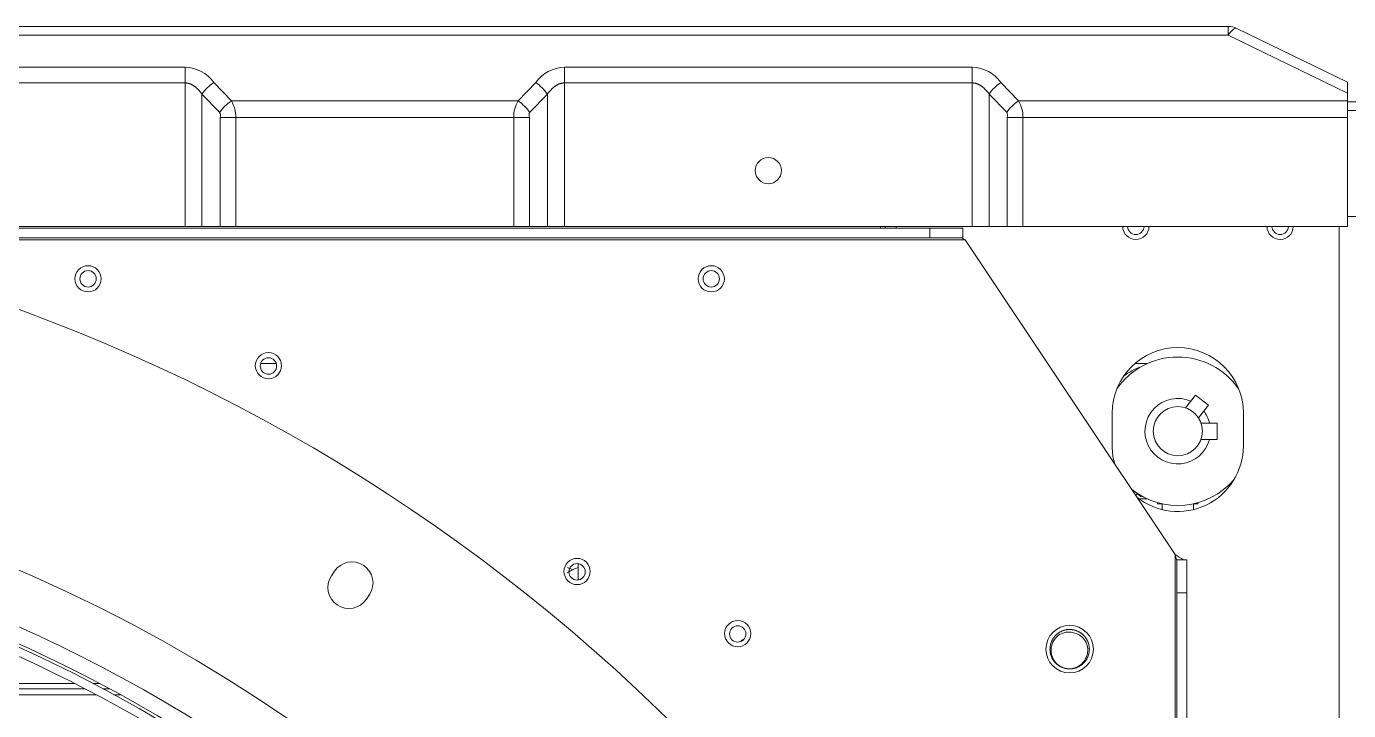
# Model space of a CAD drawing. Header units: millimetres. Extents: x 113490 to 142599, y -20467 to 115.
# Drawn here: x 127914.5 to 128317.6, y -9893.2 to -9684.5 of the extents above; entities that cross this region are included whole.
import ezdxf

# ---------------------------------------------------------------- set-up
doc = ezdxf.new("R2010")
doc.units = ezdxf.units.MM
doc.layers.add('DV3_0', color=7, linetype='Continuous')

msp = doc.modelspace()

# ---------------------------------------------------------------- linework, layer by layer
at = {"layer": 'DV3_0', "color": 7, "linetype": 'Continuous', "lineweight": 15}
for p, q in [((127165.62, -9684.49), (128280.86, -9684.49)), ((128283.48, -9685.09), (128317.24, -9701.49)), ((128317.24, -9701.49), (128317.24, -9704.81)), ((128317.24, -9707.21), (128317.24, -9704.81)), ((128317.24, -9707.21), (128317.24, -9712.24)), ((128317.24, -9707.49), (128320.24, -9707.49)), ((128317.24, -9745.49), (128317.24, -9712.24)), ((128317.24, -9742.49), (128320.24, -9742.49)), ((127256.58, -9745.99), (128189.9, -9745.99)), ((127962.8, -9745.49), (127838.48, -9745.49)), ((127967.96, -9745.49), (127962.8, -9745.49)), ((127967.96, -9745.49), (127973.49, -9745.49)), ((127978.26, -9745.49), (127973.49, -9745.49)), ((127978.26, -9745.49), (128063.02, -9745.49)), ((128067.79, -9745.49), (128063.02, -9745.49)), ((128067.79, -9745.49), (128073.31, -9745.49)), ((128078.48, -9745.49), (128073.31, -9745.49)), ((128202.8, -9745.49), (128078.48, -9745.49)), ((128174.84, -9745.49), (128174.84, -9745.99)), ((128189.9, -9748.99), (128189.9, -9745.99)), ((128189.9, -9745.99), (128199.9, -9745.99)), ((128199.9, -9745.99), (128199.9, -9748.99)), ((128207.96, -9745.49), (128202.8, -9745.49)), ((128207.96, -9745.49), (128213.49, -9745.49)), ((128218.26, -9745.49), (128213.49, -9745.49)), ((128218.26, -9745.49), (128317.24, -9745.49)), ((127256.58, -9748.99), (128189.9, -9748.99)), ((128199.9, -9748.99), (128189.9, -9748.99)), ((128199.9, -9748.99), (128199.9, -9749.17)), ((128264.64, -9845.59), (128200.64, -9749.59)), ((127990.63, -9787.36), (127985.85, -9787.36)), ((128256.18, -9787.36), (128252.4, -9787.36)), ((128270.86, -9796.98), (128267.84, -9800.87)), ((128270.86, -9796.98), (128274.81, -9800.04)), ((128245.48, -9802.49), (128245.48, -9812.49)), ((128271.79, -9803.93), (128274.81, -9800.04)), ((128285.48, -9812.49), (128285.48, -9802.49)), ((128277.48, -9805.49), (128272.55, -9805.49)), ((128277.48, -9805.49), (128277.48, -9810.49)), ((128272.55, -9810.49), (128277.48, -9810.49)), ((128252.62, -9827.56), (128253.19, -9826.99)), ((128253.18, -9826.98), (128254.18, -9827.98)), ((128253.66, -9828.62), (128256.18, -9828.62)), ((128254.18, -9827.98), (128254.43, -9827.74)), ((128259.32, -9829.77), (128259.32, -9830.12)), ((128260.75, -9830.12), (128259.32, -9830.12)), ((128260.72, -9830.12), (128260.72, -9831.92)), ((128271.64, -9830.12), (128270.21, -9830.12)), ((128270.24, -9831.92), (128270.24, -9830.12)), ((128271.64, -9830.12), (128271.64, -9829.77)), ((128265.06, -9847.26), (128264.64, -9845.59)), ((128265.06, -9847.26), (128265.24, -9847.26)), ((128265.24, -9857.26), (128265.24, -9847.26)), ((128265.24, -9847.26), (128268.24, -9847.26)), ((128268.24, -9847.26), (128268.24, -9857.26)), ((128008.4, -9850.7), (128007.45, -9852.11)), ((128082.63, -9848.41), (128082.63, -9853.37)), ((128018.09, -9859.23), (128019.04, -9857.81)), ((128265.24, -9857.26), (128265.24, -11851.51)), ((128268.24, -9857.26), (128265.24, -9857.26)), ((128268.24, -9857.26), (128268.24, -11851.51)), ((127849.76, -9886.59), (127932.37, -9886.59)), ((127937.74, -9886.59), (127939.86, -9886.59))]:
    msp.add_line(p, q, dxfattribs=at)
at = {"layer": 'DV3_0', "color": 7, "linetype": 'Continuous', "lineweight": 20}
for p, q in [((128280.86, -9684.49), (128280.86, -9687.14)), ((127165.62, -9687.14), (128280.86, -9687.14)), ((128280.86, -9687.14), (128317.24, -9704.81)), ((127962.8, -9696.95), (127838.48, -9696.95)), ((127962.8, -9701.73), (127962.8, -9696.95)), ((128078.48, -9696.95), (128202.8, -9696.95)), ((128078.48, -9696.95), (128078.48, -9701.73)), ((128202.8, -9696.95), (128202.8, -9701.73)), ((127962.8, -9701.73), (127838.48, -9701.73)), ((127962.8, -9745.49), (127962.8, -9701.73)), ((127976.93, -9707.21), (127971.54, -9701.62)), ((128064.35, -9707.21), (128069.73, -9701.62)), ((128078.48, -9701.73), (128202.8, -9701.73)), ((128078.48, -9745.49), (128078.48, -9701.73)), ((128202.8, -9745.49), (128202.8, -9701.73)), ((128211.54, -9701.62), (128216.93, -9707.21)), ((127967.96, -9745.49), (127967.96, -9705.11)), ((127973.35, -9710.7), (127967.96, -9705.11)), ((128067.93, -9710.7), (128073.31, -9705.11)), ((128073.31, -9745.49), (128073.31, -9705.11)), ((128207.96, -9705.11), (128213.35, -9710.7)), ((128207.96, -9745.49), (128207.96, -9705.11)), ((128064.35, -9707.21), (127976.93, -9707.21)), ((128317.24, -9707.21), (128216.93, -9707.21)), ((128317.24, -9710.09), (128320.24, -9710.09)), ((127973.49, -9712.24), (127978.26, -9712.24)), ((127973.49, -9745.49), (127973.49, -9712.24)), ((128063.02, -9712.24), (127978.26, -9712.24)), ((127978.26, -9745.49), (127978.26, -9712.24)), ((128063.02, -9745.49), (128063.02, -9712.24)), ((128063.02, -9712.24), (128067.79, -9712.24)), ((128067.79, -9745.49), (128067.79, -9712.24)), ((128218.26, -9712.24), (128213.49, -9712.24)), ((128213.49, -9712.24), (128213.49, -9745.49)), ((128317.24, -9712.24), (128218.26, -9712.24)), ((128218.26, -9712.24), (128218.26, -9745.49)), ((128176.31, -9745.99), (128176.31, -9745.49)), ((128179.63, -9745.99), (128179.63, -9745.49)), ((128314.64, -11903.49), (128314.64, -9745.49)), ((127245.84, -9749.59), (128200.64, -9749.59)), ((128264.64, -9845.59), (128264.64, -11865.47)), ((127850.71, -9884.99), (127929.26, -9884.99)), ((127934.71, -9884.99), (127936.86, -9884.99)), ((127935.8, -9888.39), (127848.69, -9888.39)), ((127943.17, -9888.39), (127941.08, -9888.39))]:
    msp.add_line(p, q, dxfattribs=at)
at = {"layer": 'DV3_0', "color": 7, "linetype": 'Continuous', "lineweight": 15}
for centre, radius in [((128140.64, -9728.49), 4), ((127933.24, -9761.49), 4), ((128123.24, -9761.49), 4), ((127933.25, -9761.49), 2.5), ((128123.25, -9761.49), 2.5), ((127988.24, -9787.99), 4), ((127988.24, -9788.09), 2.5), ((128265.48, -9807.99), 7.5), ((128082.34, -9850.79), 4), ((128082.34, -9850.89), 2.5), ((128131.32, -9869.74), 4), ((128131.32, -9869.84), 2.5), ((128232.52, -9874.49), 7.25)]:
    msp.add_circle(centre, radius, dxfattribs=at)
for centre, radius, start, end in [((128280.86, -9690.49), 6, 64.0935, 90), ((128252.69, -9745.49), 4, 180, 0), ((128252.69, -9745.49), 2.5, 180, 0), ((128296.69, -9745.49), 4, 180, 0), ((128296.69, -9745.49), 2.5, 180, 0), ((128197.36, -9754.47), 5.88, 56.0756, 64.4173), ((127723.24, -10288.99), 551.5, 15.4775, 74.5225), ((128265.48, -9802.49), 20, 0, 180), ((128265.48, -9807.99), 22.63, 34.9105, 145.1427), ((128265.48, -9807.99), 10, 66.6866, 345.5225), ((128265.48, -9807.99), 10, 14.4775, 37.7316), ((127723.24, -10288.99), 477.5, 46.9802, 133.0198), ((128265.48, -9812.49), 20, 180, 197.1139), ((128265.48, -9812.49), 20, 231.3142, 0), ((128265.48, -9807.99), 22.63, 231.3833, 319.4328), ((127723.24, -10288.99), 456, 45.9967, 135.345), ((127723.24, -10288.99), 453.5, 45.9921, 90), ((128254.92, -9863.19), 20.1, 52.3918, 61.0769), ((128013.72, -9854.26), 6.4, 326.25, 146.25), ((127723.24, -10288.99), 457, 46.1533, 71.5308), ((128012.77, -9855.67), 6.4, 146.25, 326.25), ((128232.52, -9874.49), 6, 244.8963, 262.5227)]:
    msp.add_arc(centre, radius, start, end, dxfattribs=at)
at = {"layer": 'DV3_0', "color": 7, "linetype": 'Continuous', "lineweight": 20}
for centre, radius, start, end in [((127962.55, -9707.93), 10.99, 35.0741, 88.685), ((128078.73, -9707.93), 10.99, 91.315, 144.9259), ((128202.55, -9707.93), 10.99, 35.0742, 88.685), ((127968.93, -9712.01), 9.33, 358.5724, 30.9701), ((128072.35, -9712.01), 9.33, 149.0311, 181.4263), ((128208.93, -9712.01), 9.33, 358.5734, 30.9691), ((127971.7, -9711.63), 1.89, 340.9987, 29.2464), ((128069.58, -9711.63), 1.89, 150.7558, 198.9991), ((128211.7, -9711.63), 1.89, 341.0011, 29.2441), ((127723.24, -10288.99), 461.75, 46.1456, 74.9574)]:
    msp.add_arc(centre, radius, start, end, dxfattribs=at)
for centre, major_axis, ratio, start_param, end_param in [((128280.86, -9690.49), (-2.62, -5.4), 0.282676, 3.141593, 4.185324), ((128260.04, -9807.99), (0, 20.63), 0.922201, 0.30733, 0.621493), ((128260.04, -9807.99), (0, 20.63), 0.922201, 2.763806, 2.796406)]:
    msp.add_ellipse(centre, major_axis=major_axis, ratio=ratio, start_param=start_param, end_param=end_param, dxfattribs=at)
at = {"layer": 'DV3_0', "color": 7, "linetype": 'Continuous', "lineweight": 15}
for centre, major_axis, ratio, start_param, end_param in [((127971.54, -9705.11), (-4.49, -4.33), 0.436952, 4.313983, 5.138233), ((128069.73, -9705.11), (-4.49, 4.33), 0.436952, 4.286545, 5.110795), ((128211.54, -9705.11), (4.49, 4.33), 0.436952, 1.172391, 1.99664), ((127976.93, -9710.7), (-4.49, -4.33), 0.436952, 4.313983, 5.138233), ((128064.35, -9710.7), (-4.49, 4.33), 0.436952, 4.286545, 5.110795), ((128216.93, -9710.7), (4.49, 4.33), 0.436952, 1.172391, 1.99664), ((128133.09, -9874.99), (0, -3.5), 0.386711, 3.073909, 3.755425)]:
    msp.add_ellipse(centre, major_axis=major_axis, ratio=ratio, start_param=start_param, end_param=end_param, dxfattribs=at)
at = {"layer": 'DV3_0', "color": 7, "linetype": 'Continuous', "lineweight": 20}
for points, knots in [([(127967.96, -9705.11), (127967.9, -9705.01), (127967.76, -9704.83), (127967.56, -9704.57), (127967.37, -9704.33), (127967.17, -9704.11), (127966.98, -9703.89), (127966.79, -9703.7), (127966.6, -9703.51), (127966.42, -9703.34), (127966.24, -9703.18), (127966.06, -9703.03), (127965.89, -9702.89), (127965.72, -9702.77), (127965.55, -9702.65), (127965.38, -9702.54), (127965.22, -9702.44), (127965.06, -9702.35), (127964.9, -9702.26), (127964.74, -9702.18), (127964.58, -9702.11), (127964.43, -9702.05), (127964.28, -9701.99), (127964.12, -9701.94), (127963.97, -9701.89), (127963.83, -9701.85), (127963.68, -9701.82), (127963.53, -9701.79), (127963.38, -9701.77), (127963.24, -9701.75), (127963.09, -9701.74), (127962.95, -9701.73), (127962.85, -9701.73), (127962.8, -9701.73)], [0, 0, 0, 0, 0.049761, 0.097511, 0.143355, 0.187397, 0.229741, 0.27049, 0.309741, 0.347591, 0.384133, 0.419456, 0.453643, 0.486777, 0.518934, 0.550188, 0.580608, 0.610261, 0.63921, 0.667514, 0.695232, 0.722417, 0.749122, 0.775397, 0.801291, 0.826849, 0.852118, 0.87714, 0.901959, 0.926615, 0.951152, 0.975613, 1, 1, 1, 1]), ([(128073.31, -9705.11), (128073.38, -9705.01), (128073.51, -9704.83), (128073.71, -9704.57), (128073.91, -9704.33), (128074.11, -9704.11), (128074.3, -9703.89), (128074.49, -9703.7), (128074.68, -9703.51), (128074.86, -9703.34), (128075.04, -9703.18), (128075.22, -9703.03), (128075.39, -9702.89), (128075.56, -9702.77), (128075.73, -9702.65), (128075.9, -9702.54), (128076.06, -9702.44), (128076.22, -9702.35), (128076.38, -9702.26), (128076.54, -9702.18), (128076.7, -9702.11), (128076.85, -9702.05), (128077, -9701.99), (128077.15, -9701.94), (128077.3, -9701.89), (128077.45, -9701.85), (128077.6, -9701.82), (128077.75, -9701.79), (128077.9, -9701.77), (128078.04, -9701.75), (128078.19, -9701.74), (128078.33, -9701.73), (128078.43, -9701.73), (128078.48, -9701.73)], [0, 0, 0, 0, 0.049763, 0.097515, 0.143361, 0.187404, 0.22975, 0.270499, 0.309752, 0.347603, 0.384146, 0.419469, 0.453658, 0.486792, 0.51895, 0.550205, 0.580625, 0.610279, 0.639228, 0.667533, 0.695251, 0.722437, 0.749143, 0.775418, 0.801312, 0.826872, 0.852141, 0.877163, 0.901984, 0.926638, 0.951182, 0.975637, 1, 1, 1, 1]), ([(128202.8, -9701.73), (128202.85, -9701.73), (128202.95, -9701.73), (128203.09, -9701.74), (128203.24, -9701.75), (128203.38, -9701.77), (128203.53, -9701.79), (128203.68, -9701.82), (128203.83, -9701.85), (128203.97, -9701.89), (128204.12, -9701.94), (128204.28, -9701.99), (128204.43, -9702.05), (128204.58, -9702.11), (128204.74, -9702.18), (128204.9, -9702.26), (128205.06, -9702.35), (128205.22, -9702.44), (128205.38, -9702.54), (128205.55, -9702.65), (128205.72, -9702.77), (128205.89, -9702.89), (128206.06, -9703.03), (128206.24, -9703.18), (128206.42, -9703.34), (128206.6, -9703.51), (128206.79, -9703.7), (128206.98, -9703.89), (128207.17, -9704.1), (128207.37, -9704.33), (128207.56, -9704.57), (128207.76, -9704.83), (128207.9, -9705.01), (128207.96, -9705.11)], [0, 0, 0, 0, 0.024411, 0.048865, 0.073398, 0.098052, 0.122868, 0.147887, 0.173153, 0.198708, 0.224599, 0.250871, 0.277573, 0.304754, 0.332468, 0.360769, 0.389714, 0.419362, 0.449778, 0.481027, 0.51318, 0.546308, 0.58049, 0.615807, 0.652342, 0.690186, 0.729429, 0.77017, 0.812504, 0.856543, 0.902362, 0.950108, 1, 1, 1, 1])]:
    msp.add_open_spline(points, degree=3, knots=knots, dxfattribs=at)
at = {"layer": 'DV3_0', "color": 7, "linetype": 'Continuous', "lineweight": 15}
for points in [[(128082.62, -9849.6), (128081.44, -9849.94), (128080.34, -9850.5), (128079.34, -9851.23)], [(128081.09, -9850.28), (128080.54, -9850.01), (128079.97, -9849.78), (128079.38, -9849.61)]]:
    msp.add_open_spline(points, degree=3, dxfattribs=at)
msp.add_rational_spline([(128226.98, -9876.79), (128228.31, -9879.99), (128231.74, -9880.44), (128235.18, -9880.89), (128237.28, -9878.14), (128239.39, -9875.39), (128238.06, -9872.19), (128236.74, -9868.99), (128233.3, -9868.54), (128229.87, -9868.09), (128227.76, -9870.84), (128225.65, -9873.59), (128226.98, -9876.79), (128228.31, -9879.99), (128231.74, -9880.44), (128235.18, -9880.89), (128237.28, -9878.14), (128239.39, -9875.39), (128238.06, -9872.19), (128236.74, -9868.99), (128233.3, -9868.54), (128229.87, -9868.09), (128227.76, -9870.84), (128225.65, -9873.59), (128226.98, -9876.79), (128227.87, -9878.94), (128229.98, -9879.92)], [1, 0.866025403784, 1, 0.866025403784, 1, 0.866025403784, 1, 0.866025403784, 1, 0.866025403784, 1, 0.866025403784, 1, 0.866025403784, 1, 0.866025403784, 1, 0.866025403784, 1, 0.866025403784, 1, 0.866025403784, 1, 0.866025403784, 1, 0.90591222949, 0.943976505854], degree=2, knots=[0.94372108, 0.94372108, 0.94372108, 0.9481517, 0.9481517, 0.95258231, 0.95258231, 0.95701293, 0.95701293, 0.96144354, 0.96144354, 0.96587416, 0.96587416, 0.97030477, 0.97030477, 0.97473539, 0.97473539, 0.979166, 0.979166, 0.98359662, 0.98359662, 0.98802723, 0.98802723, 0.99245785, 0.99245785, 0.99688846, 0.99688846, 1, 1, 1], dxfattribs=at)
for points in [[(128229.98, -9879.92), (128228.74, -9879.27), (128227.77, -9878.18), (128226.73, -9875.59), (128226.71, -9874.12), (128227.69, -9871.52), (128228.68, -9870.4), (128231.17, -9869.2), (128232.66, -9869.1), (128233.99, -9869.57)], [(128233.99, -9869.57), (128235.35, -9869.89), (128236.54, -9870.78), (128237.97, -9873.14), (128238.2, -9874.61), (128237.62, -9877.31), (128236.8, -9878.54), (128234.55, -9880.17), (128233.13, -9880.56), (128231.74, -9880.44)]]:
    msp.add_open_spline(points, degree=3, knots=[0, 0, 0, 0, 0.25, 0.25, 0.5, 0.5, 0.75, 0.75, 1, 1, 1, 1], dxfattribs=at)

doc.saveas('drawing.dxf')
